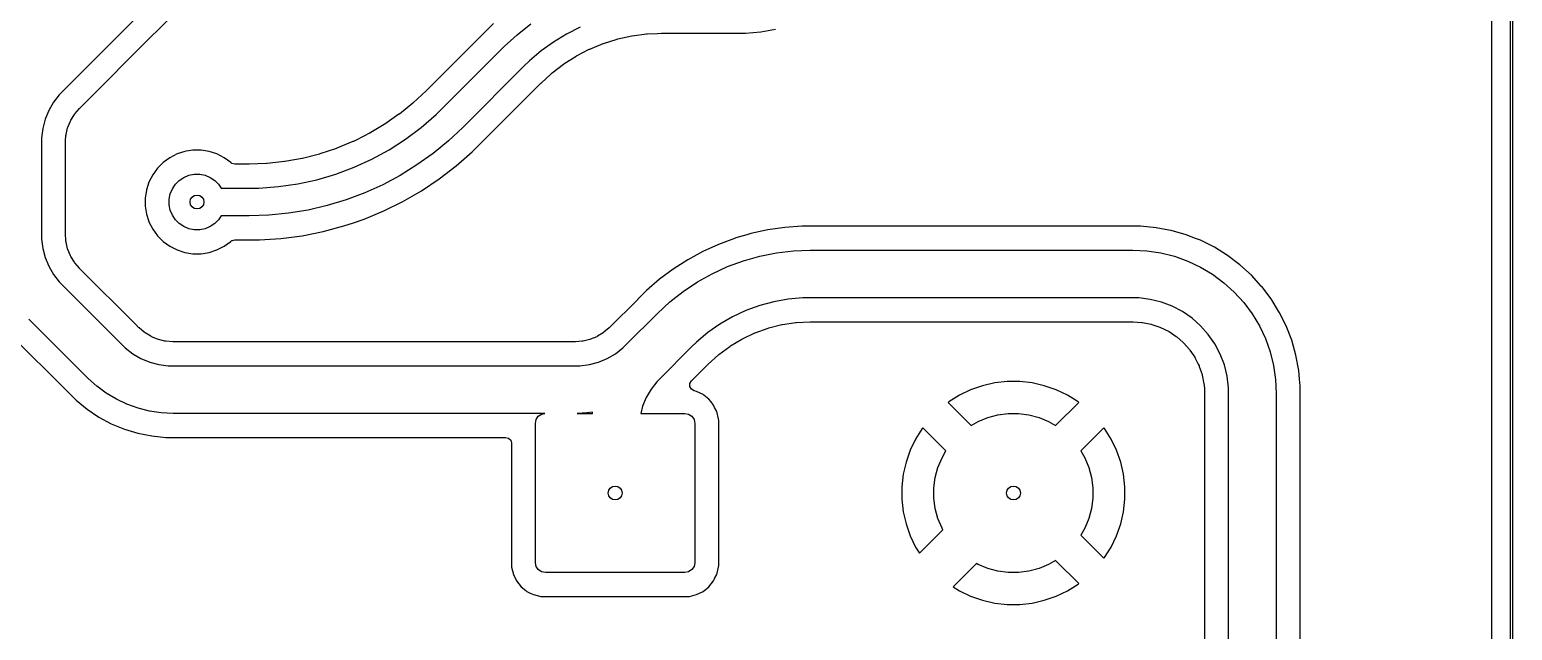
# Model space of a CAD drawing. Extents: x 2.78 to 5.89, y -4.63 to -2.07.
# Drawn here: x 4.425 to 5.89, y -3.721 to -3.126 of the extents above; entities that cross this region are included whole.
import ezdxf

# ---------------------------------------------------------------- set-up
doc = ezdxf.new("R2010")
doc.units = 0
doc.header["$MEASUREMENT"] = 0
doc.layers.add('BLACK', color=7, linetype='CONTINUOUS')

msp = doc.modelspace()

# ---------------------------------------------------------------- linework, layer by layer
at = {"layer": 'BLACK', "linetype": 'CONTINUOUS'}
for p, q in [((5.8883, -4.627), (5.8883, -2.0699)), ((5.8903, -2.0689), (5.8903, -4.628)), ((5.8696, -2.1304), (5.8696, -4.5665)), ((4.5443, -3.1007), (4.5135, -3.1315)), ((4.5332, -3.1452), (4.5637, -3.1148)), ((4.8834, -3.1204), (4.8169, -3.1868)), ((4.9066, -3.1315), (4.9202, -3.1208)), ((4.5135, -3.1315), (4.4925, -3.1525)), ((4.894, -3.1432), (4.9066, -3.1315)), ((4.9554, -3.1308), (4.9425, -3.1387)), ((4.9689, -3.1239), (4.9554, -3.1308)), ((4.992, -3.1401), (5.0056, -3.1358)), ((5.0056, -3.1358), (5.0061, -3.1357)), ((5.0061, -3.1357), (5.02, -3.1326)), ((5.02, -3.1326), (5.0205, -3.1325)), ((5.0205, -3.1325), (5.0346, -3.1307)), ((5.0346, -3.1307), (5.0351, -3.1306)), ((5.0351, -3.1306), (5.0454, -3.1302)), ((5.0454, -3.1302), (5.0494, -3.13)), ((5.0494, -3.13), (5.0497, -3.13)), ((5.0497, -3.13), (5.0532, -3.13)), ((5.0532, -3.13), (5.1213, -3.13)), ((5.1213, -3.13), (5.1213, -3.13)), ((5.1213, -3.13), (5.1225, -3.13)), ((5.1225, -3.13), (5.1225, -3.13)), ((5.1225, -3.13), (5.125, -3.13)), ((5.125, -3.13), (5.125, -3.13)), ((5.125, -3.13), (5.1325, -3.13)), ((5.1325, -3.13), (5.1474, -3.1287)), ((5.1474, -3.1287), (5.1585, -3.1267)), ((5.1585, -3.1267), (5.1622, -3.1261)), ((4.5122, -3.1662), (4.5329, -3.1455)), ((4.5329, -3.1455), (4.5332, -3.1452)), ((4.5329, -3.1455), (4.5329, -3.1455)), ((4.5332, -3.1452), (4.5332, -3.1452)), ((4.8336, -3.2036), (4.894, -3.1432)), ((4.894, -3.1432), (4.894, -3.1432)), ((4.9303, -3.1475), (4.9188, -3.1574)), ((4.9425, -3.1387), (4.9303, -3.1475)), ((4.9654, -3.1525), (4.978, -3.1459)), ((4.978, -3.1459), (4.9784, -3.1457)), ((4.9784, -3.1457), (4.9916, -3.1403)), ((4.9916, -3.1403), (4.992, -3.1401)), ((4.4925, -3.1525), (4.4575, -3.1875)), ((4.9134, -3.1627), (4.853, -3.2231)), ((4.9188, -3.1574), (4.9134, -3.1627)), ((4.9412, -3.1693), (4.9525, -3.1607)), ((4.9525, -3.1607), (4.9529, -3.1604)), ((4.9529, -3.1604), (4.9649, -3.1527)), ((4.9649, -3.1527), (4.9654, -3.1525)), ((4.4744, -3.2041), (4.5119, -3.1666)), ((4.5119, -3.1666), (4.5122, -3.1662)), ((4.5119, -3.1666), (4.5119, -3.1666)), ((4.5122, -3.1662), (4.5122, -3.1662)), ((4.8671, -3.2424), (4.9301, -3.1795)), ((4.9301, -3.1795), (4.9303, -3.1793)), ((4.9303, -3.1793), (4.9408, -3.1697)), ((4.9408, -3.1697), (4.9412, -3.1693)), ((4.4542, -3.1908), (4.4485, -3.1983)), ((4.4575, -3.1875), (4.4542, -3.1908)), ((4.4575, -3.1875), (4.4575, -3.1875)), ((4.8168, -3.187), (4.804, -3.1988)), ((4.8169, -3.1868), (4.8168, -3.187)), ((4.4438, -3.2064), (4.4402, -3.215)), ((4.4485, -3.1983), (4.4438, -3.2064)), ((4.4696, -3.2096), (4.474, -3.2044)), ((4.474, -3.2044), (4.4744, -3.2041)), ((4.8037, -3.1991), (4.7903, -3.2099)), ((4.804, -3.1988), (4.8037, -3.1991)), ((4.8267, -3.2105), (4.8336, -3.2036)), ((4.8336, -3.2036), (4.8336, -3.2036)), ((4.8336, -3.2036), (4.8336, -3.2036)), ((4.4402, -3.215), (4.4378, -3.2241)), ((4.4609, -3.2301), (4.4624, -3.2237)), ((4.4624, -3.2237), (4.4627, -3.2228)), ((4.4627, -3.2228), (4.4652, -3.2168)), ((4.4652, -3.2168), (4.4656, -3.216)), ((4.4656, -3.216), (4.4691, -3.2103)), ((4.4691, -3.2103), (4.4696, -3.2096)), ((4.7754, -3.2203), (4.7606, -3.2291)), ((4.7758, -3.22), (4.7754, -3.2203)), ((4.7899, -3.2102), (4.7758, -3.22)), ((4.7903, -3.2099), (4.7899, -3.2102)), ((4.7965, -3.2348), (4.812, -3.2232)), ((4.812, -3.2232), (4.8267, -3.2105)), ((4.853, -3.2231), (4.8388, -3.2365)), ((4.853, -3.2231), (4.853, -3.2231)), ((4.853, -3.2231), (4.853, -3.2231)), ((4.853, -3.2231), (4.853, -3.2231)), ((4.853, -3.2231), (4.853, -3.2231)), ((4.4378, -3.2241), (4.4365, -3.2334)), ((4.4365, -3.2334), (4.4365, -3.238)), ((4.4365, -3.238), (4.4365, -3.238)), ((4.4365, -3.238), (4.4365, -3.3288)), ((4.4602, -3.2378), (4.4603, -3.2363)), ((4.4602, -3.2383), (4.4602, -3.2378)), ((4.4602, -3.2929), (4.4602, -3.2383)), ((4.4603, -3.2363), (4.4607, -3.231)), ((4.4607, -3.231), (4.4609, -3.2301)), ((4.7444, -3.2372), (4.7284, -3.2438)), ((4.7448, -3.237), (4.7444, -3.2372)), ((4.7566, -3.231), (4.7448, -3.237)), ((4.7602, -3.2293), (4.7566, -3.231)), ((4.7606, -3.2291), (4.7602, -3.2293)), ((4.7802, -3.2453), (4.7965, -3.2348)), ((4.8388, -3.2365), (4.8236, -3.2489)), ((4.5635, -3.2531), (4.5569, -3.2578)), ((4.5706, -3.2494), (4.5635, -3.2531)), ((4.5783, -3.247), (4.5706, -3.2494)), ((4.5706, -3.2494), (4.5706, -3.2494)), ((4.5796, -3.2467), (4.5783, -3.247)), ((4.5863, -3.2457), (4.5796, -3.2467)), ((4.5943, -3.2457), (4.5863, -3.2457)), ((4.6023, -3.247), (4.5943, -3.2457)), ((4.6099, -3.2494), (4.6023, -3.247)), ((4.6171, -3.2531), (4.6099, -3.2494)), ((4.6099, -3.2494), (4.6099, -3.2494)), ((4.6099, -3.2494), (4.6099, -3.2494)), ((4.6236, -3.2578), (4.6171, -3.2531)), ((4.7113, -3.2495), (4.6945, -3.2538)), ((4.7117, -3.2494), (4.7113, -3.2495)), ((4.728, -3.2439), (4.7117, -3.2494)), ((4.7284, -3.2438), (4.728, -3.2439)), ((4.7632, -3.2546), (4.7802, -3.2453)), ((4.8236, -3.2489), (4.8077, -3.2603)), ((4.8464, -3.2612), (4.8623, -3.2473)), ((4.8623, -3.2473), (4.8668, -3.2428)), ((4.8668, -3.2428), (4.8671, -3.2424)), ((4.8668, -3.2428), (4.8668, -3.2428)), ((4.8671, -3.2424), (4.8671, -3.2424)), ((4.5512, -3.2635), (4.5465, -3.2701)), ((4.5569, -3.2578), (4.5512, -3.2635)), ((4.5512, -3.2635), (4.5512, -3.2635)), ((4.5569, -3.2578), (4.5569, -3.2578)), ((4.6238, -3.258), (4.6236, -3.2578)), ((4.6248, -3.2587), (4.6238, -3.258)), ((4.6238, -3.258), (4.6238, -3.258)), ((4.6277, -3.2595), (4.6248, -3.2587)), ((4.638, -3.2595), (4.6277, -3.2595)), ((4.6416, -3.2595), (4.638, -3.2595)), ((4.638, -3.2595), (4.638, -3.2595)), ((4.6418, -3.2595), (4.6416, -3.2595)), ((4.6591, -3.2589), (4.6418, -3.2595)), ((4.6595, -3.2588), (4.6591, -3.2589)), ((4.6767, -3.257), (4.6595, -3.2588)), ((4.6771, -3.2569), (4.6767, -3.257)), ((4.6941, -3.2539), (4.6771, -3.2569)), ((4.6945, -3.2538), (4.6941, -3.2539)), ((4.7274, -3.2694), (4.7456, -3.2626)), ((4.7456, -3.2626), (4.7632, -3.2546)), ((4.8077, -3.2603), (4.7911, -3.2706)), ((4.8297, -3.2741), (4.8464, -3.2612)), ((4.5428, -3.2772), (4.5403, -3.2849)), ((4.5465, -3.2701), (4.5428, -3.2772)), ((4.5428, -3.2772), (4.5428, -3.2772)), ((4.566, -3.2839), (4.569, -3.2794)), ((4.569, -3.2794), (4.5728, -3.2756)), ((4.5728, -3.2756), (4.5773, -3.2726)), ((4.5773, -3.2726), (4.5823, -3.2705)), ((4.5823, -3.2705), (4.5876, -3.2695)), ((4.5876, -3.2695), (4.593, -3.2695)), ((4.593, -3.2695), (4.5983, -3.2705)), ((4.5983, -3.2705), (4.6033, -3.2726)), ((4.6033, -3.2726), (4.6078, -3.2756)), ((4.6078, -3.2756), (4.6116, -3.2794)), ((4.6116, -3.2794), (4.6141, -3.2831)), ((4.6514, -3.2831), (4.6707, -3.2817)), ((4.6707, -3.2817), (4.6899, -3.279)), ((4.6899, -3.279), (4.7088, -3.2749)), ((4.7088, -3.2749), (4.7274, -3.2694)), ((4.7739, -3.2798), (4.7561, -3.2879)), ((4.7911, -3.2706), (4.7739, -3.2798)), ((4.8121, -3.2858), (4.8297, -3.2741)), ((4.4602, -3.3247), (4.4602, -3.2929)), ((4.5403, -3.2854), (4.5391, -3.2929)), ((4.5391, -3.2929), (4.5391, -3.3009)), ((4.5403, -3.2849), (4.5403, -3.2854)), ((4.5629, -3.2942), (4.5639, -3.2889)), ((4.5629, -3.2996), (4.5629, -3.2942)), ((4.5639, -3.2889), (4.566, -3.2839)), ((4.6141, -3.2831), (4.6417, -3.2831)), ((4.6417, -3.2831), (4.6417, -3.2831)), ((4.6417, -3.2831), (4.6417, -3.2831)), ((4.6417, -3.2831), (4.6417, -3.2831)), ((4.6417, -3.2831), (4.6417, -3.2831)), ((4.6417, -3.2831), (4.6514, -3.2831)), ((4.7378, -3.2948), (4.719, -3.3005)), ((4.7561, -3.2879), (4.7378, -3.2948)), ((4.7749, -3.3057), (4.7938, -3.2964)), ((4.7938, -3.2964), (4.8121, -3.2858)), ((4.5391, -3.3009), (4.5403, -3.3089)), ((4.5403, -3.3089), (4.5427, -3.3161)), ((4.5639, -3.3049), (4.5629, -3.2996)), ((4.566, -3.3099), (4.5639, -3.3049)), ((4.569, -3.3144), (4.566, -3.3099)), ((4.6141, -3.3107), (4.6116, -3.3144)), ((4.6417, -3.3107), (4.6141, -3.3107)), ((4.6612, -3.31), (4.6417, -3.3107)), ((4.6417, -3.3107), (4.6417, -3.3107)), ((4.6417, -3.3107), (4.6417, -3.3107)), ((4.6807, -3.3081), (4.6612, -3.31)), ((4.7, -3.3049), (4.6807, -3.3081)), ((4.719, -3.3005), (4.7, -3.3049)), ((4.7554, -3.3138), (4.7749, -3.3057)), ((4.4602, -3.3252), (4.4602, -3.3247)), ((4.4602, -3.3247), (4.4602, -3.3247)), ((4.4602, -3.3286), (4.4602, -3.3252)), ((4.5427, -3.3161), (4.5428, -3.3166)), ((4.5428, -3.3166), (4.5428, -3.3166)), ((4.5428, -3.3166), (4.5465, -3.3237)), ((4.5465, -3.3237), (4.5512, -3.3303)), ((4.5728, -3.3182), (4.569, -3.3144)), ((4.5773, -3.3212), (4.5728, -3.3182)), ((4.5823, -3.3233), (4.5773, -3.3212)), ((4.5876, -3.3243), (4.5823, -3.3233)), ((4.593, -3.3243), (4.5876, -3.3243)), ((4.5983, -3.3233), (4.593, -3.3243)), ((4.6033, -3.3212), (4.5983, -3.3233)), ((4.6078, -3.3182), (4.6033, -3.3212)), ((4.6116, -3.3144), (4.6078, -3.3182)), ((4.6942, -3.3302), (4.715, -3.3261)), ((4.715, -3.3261), (4.7354, -3.3206)), ((4.7354, -3.3206), (4.7448, -3.3174)), ((4.7448, -3.3174), (4.7554, -3.3138)), ((4.7554, -3.3138), (4.7554, -3.3138)), ((4.7554, -3.3138), (4.7554, -3.3138)), ((5.1543, -3.3245), (5.1377, -3.3281)), ((5.1711, -3.3221), (5.1543, -3.3245)), ((5.188, -3.3209), (5.1711, -3.3221)), ((5.1925, -3.3209), (5.188, -3.3209)), ((5.1928, -3.3209), (5.1925, -3.3209)), ((5.1925, -3.3209), (5.1925, -3.3209)), ((5.5112, -3.3209), (5.1928, -3.3209)), ((5.5153, -3.3209), (5.5112, -3.3209)), ((5.5112, -3.3209), (5.5112, -3.3209)), ((5.519, -3.3209), (5.5153, -3.3209)), ((5.5229, -3.3209), (5.519, -3.3209)), ((5.519, -3.3209), (5.519, -3.3209)), ((5.519, -3.3209), (5.519, -3.3209)), ((5.5382, -3.3223), (5.5229, -3.3209)), ((5.5229, -3.3209), (5.5229, -3.3209)), ((5.5507, -3.3247), (5.5382, -3.3223)), ((5.5382, -3.3223), (5.5382, -3.3223)), ((5.5382, -3.3223), (5.5382, -3.3223)), ((5.5532, -3.3251), (5.5507, -3.3247)), ((5.5679, -3.3293), (5.5532, -3.3251)), ((5.5532, -3.3251), (5.5532, -3.3251)), ((4.4365, -3.3288), (4.4365, -3.3288)), ((4.4365, -3.3288), (4.4365, -3.3288)), ((4.4365, -3.3288), (4.4365, -3.3335)), ((4.4365, -3.3335), (4.4378, -3.3428)), ((4.4602, -3.329), (4.4602, -3.3286)), ((4.4606, -3.3343), (4.4602, -3.329)), ((4.4607, -3.3358), (4.4606, -3.3343)), ((4.4609, -3.3367), (4.4607, -3.3358)), ((4.4624, -3.3431), (4.4609, -3.3367)), ((4.5512, -3.3303), (4.5512, -3.3303)), ((4.5512, -3.3303), (4.5569, -3.336)), ((4.5569, -3.336), (4.5569, -3.336)), ((4.5569, -3.336), (4.5635, -3.3407)), ((4.5635, -3.3407), (4.5635, -3.3407)), ((4.5635, -3.3407), (4.5706, -3.3443)), ((4.6099, -3.3443), (4.6171, -3.3407)), ((4.6171, -3.3407), (4.6236, -3.336)), ((4.6236, -3.336), (4.6238, -3.3358)), ((4.6236, -3.336), (4.6236, -3.336)), ((4.6238, -3.3358), (4.6239, -3.3359)), ((4.6239, -3.3359), (4.6242, -3.3356)), ((4.6242, -3.3356), (4.6248, -3.3351)), ((4.6248, -3.3351), (4.6255, -3.3349)), ((4.6255, -3.3349), (4.6262, -3.3345)), ((4.6262, -3.3345), (4.6277, -3.3343)), ((4.6277, -3.3343), (4.6392, -3.3343)), ((4.6392, -3.3343), (4.6392, -3.3343)), ((4.6392, -3.3343), (4.6417, -3.3343)), ((4.6417, -3.3343), (4.6417, -3.3343)), ((4.6417, -3.3343), (4.6522, -3.3343)), ((4.6522, -3.3343), (4.6733, -3.3329)), ((4.6733, -3.3329), (4.6942, -3.3302)), ((5.1056, -3.3388), (5.0902, -3.3459)), ((5.1215, -3.3329), (5.1056, -3.3388)), ((5.1056, -3.3388), (5.1056, -3.3388)), ((5.1228, -3.3325), (5.1215, -3.3329)), ((5.1337, -3.3293), (5.1228, -3.3325)), ((5.1377, -3.3281), (5.1337, -3.3293)), ((5.1377, -3.3281), (5.1377, -3.3281)), ((5.5773, -3.3329), (5.5679, -3.3293)), ((5.5679, -3.3293), (5.5679, -3.3293)), ((5.5822, -3.3348), (5.5773, -3.3329)), ((5.5958, -3.3416), (5.5822, -3.3348)), ((4.4378, -3.3428), (4.4402, -3.3518)), ((4.4402, -3.3518), (4.4438, -3.3604)), ((4.4627, -3.344), (4.4624, -3.3431)), ((4.4652, -3.3501), (4.4627, -3.344)), ((4.4656, -3.3509), (4.4652, -3.3501)), ((4.4691, -3.3565), (4.4656, -3.3509)), ((4.5706, -3.3443), (4.5783, -3.3468)), ((4.5783, -3.3468), (4.5863, -3.3481)), ((4.5863, -3.3481), (4.5863, -3.3481)), ((4.5863, -3.3481), (4.5943, -3.3481)), ((4.5943, -3.3481), (4.6023, -3.3468)), ((4.5943, -3.3481), (4.5943, -3.3481)), ((4.6023, -3.3468), (4.6099, -3.3443)), ((5.0753, -3.354), (5.061, -3.3632)), ((5.0902, -3.3459), (5.0753, -3.354)), ((5.0753, -3.354), (5.0753, -3.354)), ((5.1147, -3.3608), (5.1304, -3.355)), ((5.1304, -3.355), (5.1466, -3.3504)), ((5.1466, -3.3504), (5.163, -3.3472)), ((5.163, -3.3472), (5.1797, -3.3452)), ((5.1797, -3.3452), (5.1964, -3.3445)), ((5.1964, -3.3445), (5.1965, -3.3445)), ((5.1965, -3.3445), (5.5153, -3.3445)), ((5.5153, -3.3445), (5.5153, -3.3445)), ((5.5153, -3.3445), (5.5153, -3.3445)), ((5.5153, -3.3445), (5.5292, -3.3452)), ((5.5292, -3.3452), (5.5429, -3.3473)), ((5.5429, -3.3473), (5.5564, -3.3506)), ((5.5564, -3.3506), (5.5695, -3.3553)), ((5.5695, -3.3553), (5.5821, -3.3613)), ((5.6088, -3.3497), (5.5958, -3.3416)), ((5.5958, -3.3416), (5.5958, -3.3416)), ((5.5958, -3.3416), (5.5958, -3.3416)), ((5.621, -3.3589), (5.6088, -3.3497)), ((5.6088, -3.3497), (5.6088, -3.3497)), ((4.4438, -3.3604), (4.4485, -3.3686)), ((4.4485, -3.3686), (4.4542, -3.376)), ((4.4696, -3.3572), (4.4691, -3.3565)), ((4.474, -3.3624), (4.4696, -3.3572)), ((4.4743, -3.3627), (4.474, -3.3624)), ((4.5297, -3.4181), (4.4743, -3.3627)), ((5.061, -3.3632), (5.0475, -3.3733)), ((5.061, -3.3632), (5.061, -3.3632)), ((5.0848, -3.376), (5.0995, -3.3678)), ((5.0995, -3.3678), (5.1147, -3.3608)), ((5.5821, -3.3613), (5.594, -3.3684)), ((5.594, -3.3684), (5.6052, -3.3767)), ((5.6324, -3.3692), (5.621, -3.3589)), ((5.621, -3.3589), (5.621, -3.3589)), ((5.6422, -3.38), (5.6324, -3.3692)), ((5.6324, -3.3692), (5.6324, -3.3692)), ((4.4542, -3.376), (4.4575, -3.3793)), ((4.4575, -3.3793), (4.4575, -3.3793)), ((4.4575, -3.3793), (4.4575, -3.3793)), ((4.4575, -3.3793), (4.5161, -3.4379)), ((5.0346, -3.3844), (5.0286, -3.3904)), ((5.0475, -3.3733), (5.0346, -3.3844)), ((5.0346, -3.3844), (5.0346, -3.3844)), ((5.0709, -3.3854), (5.0848, -3.376)), ((5.6052, -3.3767), (5.6155, -3.386)), ((5.6427, -3.3805), (5.6422, -3.38)), ((5.6519, -3.3927), (5.6427, -3.3805)), ((5.0256, -3.3935), (4.9981, -3.421)), ((5.0257, -3.3933), (5.0256, -3.3935)), ((5.0256, -3.3935), (5.0256, -3.3935)), ((5.0286, -3.3904), (5.0257, -3.3933)), ((5.0257, -3.3933), (5.0257, -3.3933)), ((5.0286, -3.3904), (5.0286, -3.3904)), ((5.0454, -3.4071), (5.0577, -3.3957)), ((5.0577, -3.3957), (5.0709, -3.3854)), ((5.1464, -3.3993), (5.1327, -3.4043)), ((5.1604, -3.3956), (5.1464, -3.3993)), ((5.1747, -3.393), (5.1604, -3.3956)), ((5.1892, -3.3918), (5.1747, -3.393)), ((5.1965, -3.3918), (5.1892, -3.3918)), ((5.5153, -3.3918), (5.1965, -3.3918)), ((5.1965, -3.3918), (5.1965, -3.3918)), ((5.1965, -3.3918), (5.1965, -3.3918)), ((5.1965, -3.3918), (5.1965, -3.3918)), ((5.521, -3.3918), (5.5153, -3.3918)), ((5.5324, -3.3932), (5.521, -3.3918)), ((5.5435, -3.3959), (5.5324, -3.3932)), ((5.5541, -3.3999), (5.5435, -3.3959)), ((5.6155, -3.386), (5.6248, -3.3964)), ((5.6248, -3.3964), (5.6331, -3.4075)), ((5.6593, -3.4048), (5.6519, -3.3927)), ((4.4826, -3.4713), (4.4241, -3.4127)), ((5.0146, -3.4379), (5.0454, -3.4071)), ((5.0454, -3.4071), (5.0454, -3.4071)), ((5.0454, -3.4071), (5.0454, -3.4071)), ((5.1195, -3.4104), (5.107, -3.4177)), ((5.1327, -3.4043), (5.1195, -3.4104)), ((5.5643, -3.4053), (5.5541, -3.3999)), ((5.5737, -3.4118), (5.5643, -3.4053)), ((5.5822, -3.4193), (5.5737, -3.4118)), ((5.6331, -3.4075), (5.6403, -3.4195)), ((5.6599, -3.4057), (5.6593, -3.4048)), ((5.6667, -3.4194), (5.6599, -3.4057)), ((5.6599, -3.4057), (5.6599, -3.4057)), ((4.4047, -3.4268), (4.463, -3.4851)), ((4.5298, -3.4182), (4.5297, -3.4181)), ((4.5297, -3.4181), (4.5297, -3.4181)), ((4.5326, -3.421), (4.5298, -3.4182)), ((4.5298, -3.4182), (4.5298, -3.4182)), ((4.533, -3.4213), (4.5326, -3.421)), ((4.5381, -3.4257), (4.533, -3.4213)), ((4.5389, -3.4263), (4.5381, -3.4257)), ((4.5445, -3.4297), (4.5389, -3.4263)), ((4.9918, -3.4263), (4.9862, -3.4297)), ((4.9925, -3.4257), (4.9918, -3.4263)), ((4.9977, -3.4213), (4.9925, -3.4257)), ((4.9981, -3.421), (4.9977, -3.4213)), ((5.095, -3.4261), (5.0839, -3.4354)), ((5.107, -3.4177), (5.095, -3.4261)), ((5.1294, -3.4322), (5.1416, -3.4264)), ((5.1416, -3.4264), (5.1421, -3.4262)), ((5.1421, -3.4262), (5.1547, -3.4217)), ((5.1547, -3.4217), (5.1553, -3.4215)), ((5.1553, -3.4215), (5.1683, -3.4182)), ((5.1683, -3.4182), (5.1689, -3.4181)), ((5.1689, -3.4181), (5.1822, -3.4162)), ((5.1822, -3.4162), (5.1828, -3.4161)), ((5.1828, -3.4161), (5.1964, -3.4154)), ((5.1964, -3.4154), (5.1966, -3.4154)), ((5.1966, -3.4154), (5.2006, -3.4154)), ((5.2006, -3.4154), (5.2006, -3.4154)), ((5.2006, -3.4154), (5.5151, -3.4154)), ((5.5151, -3.4154), (5.5155, -3.4154)), ((5.5155, -3.4154), (5.5242, -3.416)), ((5.5242, -3.416), (5.5249, -3.4161)), ((5.5249, -3.4161), (5.5332, -3.4178)), ((5.5332, -3.4178), (5.534, -3.418)), ((5.534, -3.418), (5.542, -3.4207)), ((5.542, -3.4207), (5.5427, -3.421)), ((5.5427, -3.421), (5.5504, -3.4247)), ((5.5504, -3.4247), (5.551, -3.4251)), ((5.551, -3.4251), (5.5581, -3.4298)), ((5.5898, -3.4279), (5.5822, -3.4193)), ((5.5963, -3.4373), (5.5898, -3.4279)), ((5.6403, -3.4195), (5.6462, -3.432)), ((5.6723, -3.4337), (5.6667, -3.4194)), ((5.6667, -3.4194), (5.6667, -3.4194)), ((5.6667, -3.4194), (5.6667, -3.4194)), ((4.5161, -3.4379), (4.5161, -3.4379)), ((4.5161, -3.4379), (4.5161, -3.4379)), ((4.5161, -3.4379), (4.5161, -3.4379)), ((4.5161, -3.4379), (4.5194, -3.4412)), ((4.5194, -3.4412), (4.5268, -3.4469)), ((4.5453, -3.4301), (4.5445, -3.4297)), ((4.5514, -3.4326), (4.5453, -3.4301)), ((4.5522, -3.4329), (4.5514, -3.4326)), ((4.5586, -3.4345), (4.5522, -3.4329)), ((4.5595, -3.4346), (4.5586, -3.4345)), ((4.5663, -3.4351), (4.5595, -3.4346)), ((4.5668, -3.4352), (4.5663, -3.4351)), ((4.5677, -3.4352), (4.5668, -3.4352)), ((4.5668, -3.4352), (4.5668, -3.4352)), ((4.5707, -3.4352), (4.5677, -3.4352)), ((4.571, -3.4352), (4.5707, -3.4352)), ((4.5707, -3.4352), (4.5707, -3.4352)), ((4.9639, -3.4352), (4.571, -3.4352)), ((4.9643, -3.4351), (4.9639, -3.4352)), ((4.9711, -3.4346), (4.9643, -3.4351)), ((4.972, -3.4345), (4.9711, -3.4346)), ((4.9784, -3.4329), (4.972, -3.4345)), ((4.9793, -3.4326), (4.9784, -3.4329)), ((4.9854, -3.4301), (4.9793, -3.4326)), ((4.9862, -3.4297), (4.9854, -3.4301)), ((5.0039, -3.4469), (5.0113, -3.4412)), ((5.0113, -3.4412), (5.0146, -3.4379)), ((5.0788, -3.4405), (5.048, -3.4713)), ((5.0839, -3.4354), (5.0788, -3.4405)), ((5.0788, -3.4405), (5.0788, -3.4405)), ((5.1061, -3.4477), (5.1169, -3.4397)), ((5.1169, -3.4397), (5.1174, -3.4393)), ((5.1174, -3.4393), (5.1289, -3.4324)), ((5.1289, -3.4324), (5.1294, -3.4322)), ((5.5581, -3.4298), (5.5587, -3.4303)), ((5.5587, -3.4303), (5.5651, -3.4359)), ((5.5651, -3.4359), (5.5656, -3.4365)), ((5.5656, -3.4365), (5.5712, -3.4428)), ((5.5712, -3.4428), (5.5717, -3.4435)), ((5.5717, -3.4435), (5.5764, -3.4505)), ((5.6016, -3.4474), (5.5963, -3.4373)), ((5.6462, -3.432), (5.6509, -3.4451)), ((5.6764, -3.4484), (5.6723, -3.4337)), ((4.5268, -3.4469), (4.5349, -3.4516)), ((4.5349, -3.4516), (4.5436, -3.4552)), ((4.5436, -3.4552), (4.5526, -3.4576)), ((4.5526, -3.4576), (4.5619, -3.4588)), ((4.9688, -3.4588), (4.9781, -3.4576)), ((4.9781, -3.4576), (4.9871, -3.4552)), ((4.9871, -3.4552), (4.9958, -3.4516)), ((4.9958, -3.4516), (5.0039, -3.4469)), ((5.079, -3.4738), (5.0954, -3.4574)), ((5.0954, -3.4574), (5.0956, -3.4572)), ((5.0956, -3.4572), (5.1057, -3.448)), ((5.1057, -3.448), (5.1061, -3.4477)), ((5.5764, -3.4505), (5.5768, -3.4512)), ((5.5768, -3.4512), (5.5798, -3.4573)), ((5.5798, -3.4573), (5.5806, -3.4588)), ((5.6057, -3.4581), (5.6016, -3.4474)), ((5.6084, -3.4692), (5.6057, -3.4581)), ((5.6509, -3.4451), (5.6543, -3.4586)), ((5.6793, -3.4634), (5.6764, -3.4484)), ((4.4913, -3.4791), (4.4826, -3.4713)), ((4.4826, -3.4713), (4.4826, -3.4713)), ((4.4826, -3.4713), (4.4826, -3.4713)), ((4.5619, -3.4588), (4.5666, -3.4588)), ((4.5666, -3.4588), (4.5666, -3.4588)), ((4.5666, -3.4588), (4.5666, -3.4588)), ((4.5666, -3.4588), (4.9641, -3.4588)), ((4.9641, -3.4588), (4.9641, -3.4588)), ((4.9641, -3.4588), (4.9688, -3.4588)), ((5.048, -3.4713), (5.0447, -3.4746)), ((5.048, -3.4713), (5.048, -3.4713)), ((5.048, -3.4713), (5.048, -3.4713)), ((5.048, -3.4713), (5.048, -3.4713)), ((5.048, -3.4713), (5.048, -3.4713)), ((5.5806, -3.4588), (5.5809, -3.4595)), ((5.5809, -3.4595), (5.5836, -3.4676)), ((5.5836, -3.4676), (5.5838, -3.4683)), ((5.5838, -3.4683), (5.5855, -3.4766)), ((5.6098, -3.4806), (5.6084, -3.4692)), ((5.6543, -3.4586), (5.6563, -3.4724)), ((5.6563, -3.4724), (5.657, -3.4862)), ((5.68, -3.472), (5.6793, -3.4634)), ((5.6793, -3.4634), (5.6793, -3.4634)), ((5.6793, -3.4634), (5.6793, -3.4634)), ((5.6793, -3.4634), (5.6793, -3.4634)), ((5.6807, -3.4786), (5.68, -3.472)), ((4.463, -3.4851), (4.4642, -3.4863)), ((4.4642, -3.4863), (4.4642, -3.4863)), ((4.4642, -3.4863), (4.4659, -3.488)), ((4.5006, -3.486), (4.4913, -3.4791)), ((4.5106, -3.492), (4.5006, -3.486)), ((5.039, -3.482), (5.0343, -3.4901)), ((5.0447, -3.4746), (5.039, -3.482)), ((5.0774, -3.4765), (5.0789, -3.4738)), ((5.0775, -3.4795), (5.0774, -3.4765)), ((5.079, -3.4821), (5.0775, -3.4795)), ((5.0789, -3.4738), (5.079, -3.4738)), ((5.0817, -3.4836), (5.079, -3.4821)), ((5.084, -3.4842), (5.0817, -3.4836)), ((5.0905, -3.4874), (5.084, -3.4842)), ((5.0913, -3.4881), (5.0905, -3.4874)), ((5.3549, -3.4827), (5.3438, -3.4881)), ((5.3666, -3.4786), (5.3549, -3.4827)), ((5.3549, -3.4827), (5.3549, -3.4827)), ((5.3787, -3.4758), (5.3666, -3.4786)), ((5.3666, -3.4786), (5.3666, -3.4786)), ((5.391, -3.4745), (5.3787, -3.4758)), ((5.4034, -3.4745), (5.391, -3.4745)), ((5.4157, -3.4758), (5.4034, -3.4745)), ((5.4277, -3.4786), (5.4157, -3.4758)), ((5.4394, -3.4827), (5.4277, -3.4786)), ((5.4277, -3.4786), (5.4277, -3.4786)), ((5.4506, -3.4881), (5.4394, -3.4827)), ((5.4394, -3.4827), (5.4394, -3.4827)), ((5.5855, -3.4766), (5.5856, -3.4774)), ((5.5856, -3.4774), (5.5859, -3.4823)), ((5.5859, -3.4823), (5.5861, -3.4861)), ((5.5861, -3.4861), (5.5861, -3.4865)), ((5.5861, -3.4865), (5.5861, -4.0333)), ((5.6098, -3.4863), (5.6098, -3.4806)), ((5.6098, -4.0374), (5.6098, -3.4863)), ((5.6098, -3.4863), (5.6098, -3.4863)), ((5.657, -3.4862), (5.657, -3.4863)), ((5.657, -3.4863), (5.657, -4.0374)), ((5.6807, -3.4823), (5.6807, -3.4786)), ((5.6807, -3.4825), (5.6807, -3.4823)), ((5.6807, -3.4823), (5.6807, -3.4823)), ((5.6807, -3.4863), (5.6807, -3.4825)), ((5.6807, -3.4904), (5.6807, -3.4863)), ((4.4659, -3.488), (4.4659, -3.488)), ((4.4659, -3.488), (4.4709, -3.4929)), ((4.4709, -3.4929), (4.4817, -3.5018)), ((4.4817, -3.5018), (4.4933, -3.5096)), ((4.5211, -3.497), (4.5106, -3.492)), ((4.5321, -3.5009), (4.5211, -3.497)), ((4.5434, -3.5038), (4.5321, -3.5009)), ((5.0307, -3.4988), (5.0288, -3.506)), ((5.0343, -3.4901), (5.0307, -3.4988)), ((5.0962, -3.492), (5.0913, -3.4881)), ((5.0983, -3.4946), (5.0962, -3.492)), ((5.1008, -3.4977), (5.0983, -3.4946)), ((5.1019, -3.5), (5.1008, -3.4977)), ((5.104, -3.5042), (5.1019, -3.5)), ((5.3333, -3.4946), (5.3327, -3.4951)), ((5.3327, -3.4951), (5.3555, -3.518)), ((5.3438, -3.4881), (5.3333, -3.4946)), ((5.3333, -3.4946), (5.3333, -3.4946)), ((5.3438, -3.4881), (5.3438, -3.4881)), ((5.4388, -3.518), (5.4617, -3.4951)), ((5.4611, -3.4946), (5.4506, -3.4881)), ((5.4617, -3.4951), (5.4611, -3.4946)), ((5.4617, -3.4951), (5.4617, -3.4951)), ((5.6807, -4.0333), (5.6807, -3.4904)), ((5.6807, -3.4904), (5.6807, -3.4904)), ((4.4933, -3.5096), (4.5056, -3.5162)), ((4.5056, -3.5162), (4.5186, -3.5215)), ((4.5549, -3.5055), (4.5434, -3.5038)), ((4.5666, -3.506), (4.5549, -3.5055)), ((4.9341, -3.506), (4.5666, -3.506)), ((4.5666, -3.506), (4.5666, -3.506)), ((4.9247, -3.5158), (4.9255, -3.512)), ((4.9247, -3.6536), (4.9247, -3.5158)), ((4.9255, -3.512), (4.9276, -3.5088)), ((4.9276, -3.5088), (4.9308, -3.5067)), ((4.9308, -3.5067), (4.9341, -3.506)), ((4.9757, -3.5055), (4.966, -3.506)), ((4.966, -3.506), (4.9811, -3.506)), ((4.9812, -3.5047), (4.9757, -3.5055)), ((4.9811, -3.506), (4.9812, -3.5047)), ((5.0288, -3.506), (5.0724, -3.506)), ((5.0724, -3.506), (5.0761, -3.5067)), ((5.0761, -3.5067), (5.0793, -3.5088)), ((5.0793, -3.5088), (5.0815, -3.512)), ((5.0815, -3.512), (5.0822, -3.5158)), ((5.0822, -3.5158), (5.0822, -3.6536)), ((5.1057, -3.5112), (5.104, -3.5042)), ((5.104, -3.5042), (5.104, -3.5042)), ((5.1059, -3.5129), (5.1057, -3.5112)), ((5.1059, -3.5785), (5.1059, -3.5129)), ((5.3555, -3.518), (5.3624, -3.5141)), ((5.3624, -3.5141), (5.3719, -3.5101)), ((5.3719, -3.5101), (5.3818, -3.5075)), ((5.3818, -3.5075), (5.392, -3.5061)), ((5.392, -3.5061), (5.4023, -3.5061)), ((5.4023, -3.5061), (5.4125, -3.5075)), ((5.4125, -3.5075), (5.4225, -3.5101)), ((5.4225, -3.5101), (5.432, -3.5141)), ((5.432, -3.5141), (5.4388, -3.518)), ((4.5186, -3.5215), (4.5319, -3.5256)), ((4.5319, -3.5256), (4.5457, -3.5283)), ((4.5457, -3.5283), (4.5596, -3.5297)), ((4.5596, -3.5297), (4.5631, -3.5297)), ((4.5631, -3.5297), (4.8952, -3.5297)), ((4.8952, -3.5297), (4.8982, -3.5305)), ((4.8982, -3.5305), (4.9003, -3.5326)), ((5.3005, -3.5313), (5.2952, -3.5424)), ((5.3071, -3.5208), (5.3005, -3.5313)), ((5.3005, -3.5313), (5.3005, -3.5313)), ((5.3076, -3.5202), (5.3071, -3.5208)), ((5.3071, -3.5208), (5.3071, -3.5208)), ((5.3305, -3.5431), (5.3076, -3.5202)), ((5.4867, -3.5202), (5.4639, -3.5431)), ((5.4872, -3.5208), (5.4867, -3.5202)), ((5.4938, -3.5313), (5.4872, -3.5208)), ((5.4992, -3.5424), (5.4938, -3.5313)), ((4.9003, -3.5326), (4.9011, -3.5355)), ((4.9011, -3.5355), (4.9011, -3.6565)), ((5.2952, -3.5424), (5.2911, -3.5541)), ((5.2952, -3.5424), (5.2952, -3.5424)), ((5.3266, -3.5499), (5.3305, -3.5431)), ((5.4639, -3.5431), (5.4678, -3.5499)), ((5.5033, -3.5541), (5.4992, -3.5424)), ((5.4992, -3.5424), (5.4992, -3.5424)), ((5.2911, -3.5541), (5.2883, -3.5662)), ((5.2911, -3.5541), (5.2911, -3.5541)), ((5.32, -3.5693), (5.3226, -3.5594)), ((5.3226, -3.5594), (5.3266, -3.5499)), ((5.4678, -3.5499), (5.4717, -3.5594)), ((5.4717, -3.5594), (5.4744, -3.5693)), ((5.506, -3.5662), (5.5033, -3.5541)), ((5.5033, -3.5541), (5.5033, -3.5541)), ((5.2883, -3.5662), (5.2869, -3.5785)), ((5.3186, -3.5795), (5.32, -3.5693)), ((5.4744, -3.5693), (5.4758, -3.5795)), ((5.5074, -3.5785), (5.506, -3.5662)), ((5.1059, -3.6565), (5.1059, -3.5785)), ((5.2869, -3.5785), (5.2869, -3.5909)), ((5.3186, -3.5898), (5.3186, -3.5795)), ((5.32, -3.6001), (5.3186, -3.5898)), ((5.4758, -3.5898), (5.4744, -3.6001)), ((5.4758, -3.5795), (5.4758, -3.5898)), ((5.5074, -3.5909), (5.5074, -3.5785)), ((5.2869, -3.5909), (5.2883, -3.6032)), ((5.2883, -3.6032), (5.2911, -3.6153)), ((5.3226, -3.61), (5.32, -3.6001)), ((5.4744, -3.6001), (5.4717, -3.61)), ((5.5033, -3.6153), (5.506, -3.6032)), ((5.506, -3.6032), (5.5074, -3.5909)), ((5.2911, -3.6153), (5.2911, -3.6153)), ((5.2911, -3.6153), (5.2952, -3.6269)), ((5.3266, -3.6195), (5.3226, -3.61)), ((5.3274, -3.621), (5.3266, -3.6195)), ((5.4678, -3.6195), (5.4639, -3.6263)), ((5.4717, -3.61), (5.4678, -3.6195)), ((5.4992, -3.6269), (5.5033, -3.6153)), ((5.5033, -3.6153), (5.5033, -3.6153)), ((5.2952, -3.6269), (5.2952, -3.6269)), ((5.2952, -3.6269), (5.3005, -3.6381)), ((5.3043, -3.6441), (5.3274, -3.621)), ((5.4639, -3.6263), (5.4867, -3.6492)), ((5.4938, -3.6381), (5.4992, -3.6269)), ((5.4992, -3.6269), (5.4992, -3.6269)), ((5.3005, -3.6381), (5.3043, -3.6441)), ((5.4867, -3.6492), (5.4872, -3.6486)), ((5.4872, -3.6486), (5.4938, -3.6381)), ((4.9011, -3.6565), (4.9011, -3.657)), ((4.9011, -3.657), (4.9012, -3.6581)), ((4.9012, -3.6581), (4.903, -3.6652)), ((4.9255, -3.6574), (4.9247, -3.6536)), ((4.9276, -3.6605), (4.9255, -3.6574)), ((4.9308, -3.6627), (4.9276, -3.6605)), ((4.9346, -3.6634), (4.9308, -3.6627)), ((5.0724, -3.6634), (4.9346, -3.6634)), ((5.0761, -3.6627), (5.0724, -3.6634)), ((5.0793, -3.6605), (5.0761, -3.6627)), ((5.0815, -3.6574), (5.0793, -3.6605)), ((5.0822, -3.6536), (5.0815, -3.6574)), ((5.104, -3.6652), (5.1057, -3.6581)), ((5.1057, -3.6581), (5.1059, -3.6565)), ((5.3608, -3.6544), (5.3377, -3.6775)), ((5.3624, -3.6553), (5.3608, -3.6544)), ((5.3719, -3.6593), (5.3624, -3.6553)), ((5.3818, -3.6619), (5.3719, -3.6593)), ((5.392, -3.6633), (5.3818, -3.6619)), ((5.4023, -3.6633), (5.392, -3.6633)), ((5.4125, -3.6619), (5.4023, -3.6633)), ((5.4225, -3.6593), (5.4125, -3.6619)), ((5.432, -3.6553), (5.4225, -3.6593)), ((5.4388, -3.6514), (5.432, -3.6553)), ((5.4617, -3.6742), (5.4388, -3.6514)), ((4.903, -3.6652), (4.9062, -3.6717)), ((4.9062, -3.6717), (4.9062, -3.6717)), ((4.9062, -3.6717), (4.9108, -3.6774)), ((4.9108, -3.6774), (4.9153, -3.681)), ((5.0905, -3.682), (5.0962, -3.6774)), ((5.0962, -3.6774), (5.1008, -3.6717)), ((5.1008, -3.6717), (5.1018, -3.6697)), ((5.1018, -3.6697), (5.1019, -3.6694)), ((5.1019, -3.6694), (5.104, -3.6652)), ((5.1019, -3.6694), (5.1019, -3.6694)), ((5.104, -3.6652), (5.104, -3.6652)), ((5.104, -3.6652), (5.104, -3.6652)), ((5.3377, -3.6775), (5.3438, -3.6813)), ((5.4506, -3.6813), (5.4611, -3.6747)), ((5.4611, -3.6747), (5.4617, -3.6742)), ((4.9153, -3.681), (4.9164, -3.682)), ((4.9164, -3.682), (4.9197, -3.6836)), ((4.9197, -3.6836), (4.923, -3.6852)), ((4.923, -3.6852), (4.93, -3.687)), ((4.93, -3.687), (4.9317, -3.6871)), ((4.9317, -3.6871), (4.9317, -3.6871)), ((4.9317, -3.6871), (5.0753, -3.6871)), ((5.0753, -3.6871), (5.0769, -3.687)), ((5.0753, -3.6871), (5.0753, -3.6871)), ((5.0769, -3.687), (5.084, -3.6852)), ((5.084, -3.6852), (5.0905, -3.682)), ((5.3438, -3.6813), (5.3549, -3.6867)), ((5.3549, -3.6867), (5.3549, -3.6867)), ((5.3549, -3.6867), (5.3666, -3.6908)), ((5.3666, -3.6908), (5.3666, -3.6908)), ((5.3666, -3.6908), (5.3787, -3.6935)), ((5.4157, -3.6935), (5.4277, -3.6908)), ((5.4277, -3.6908), (5.4394, -3.6867)), ((5.4277, -3.6908), (5.4277, -3.6908)), ((5.4394, -3.6867), (5.4506, -3.6813)), ((5.4394, -3.6867), (5.4394, -3.6867)), ((5.3787, -3.6935), (5.391, -3.6949)), ((5.391, -3.6949), (5.4034, -3.6949)), ((5.4034, -3.6949), (5.4157, -3.6935))]:
    msp.add_line(p, q, dxfattribs=at)
at = {"layer": 'BLACK'}
for centre in [(4.5903, -3.2969), (4.5903, -3.2969), (5.0035, -3.5847), (5.0035, -3.5847), (5.3972, -3.5847), (5.3972, -3.5847)]:
    msp.add_circle(centre, 0.00689, dxfattribs=at)
at = {"layer": 'WHITE'}
for centre in [(4.5903, -3.2969), (5.0035, -3.5847), (5.3972, -3.5847)]:
    msp.add_circle(centre, 0.00689, dxfattribs=at)

doc.saveas('drawing.dxf')
